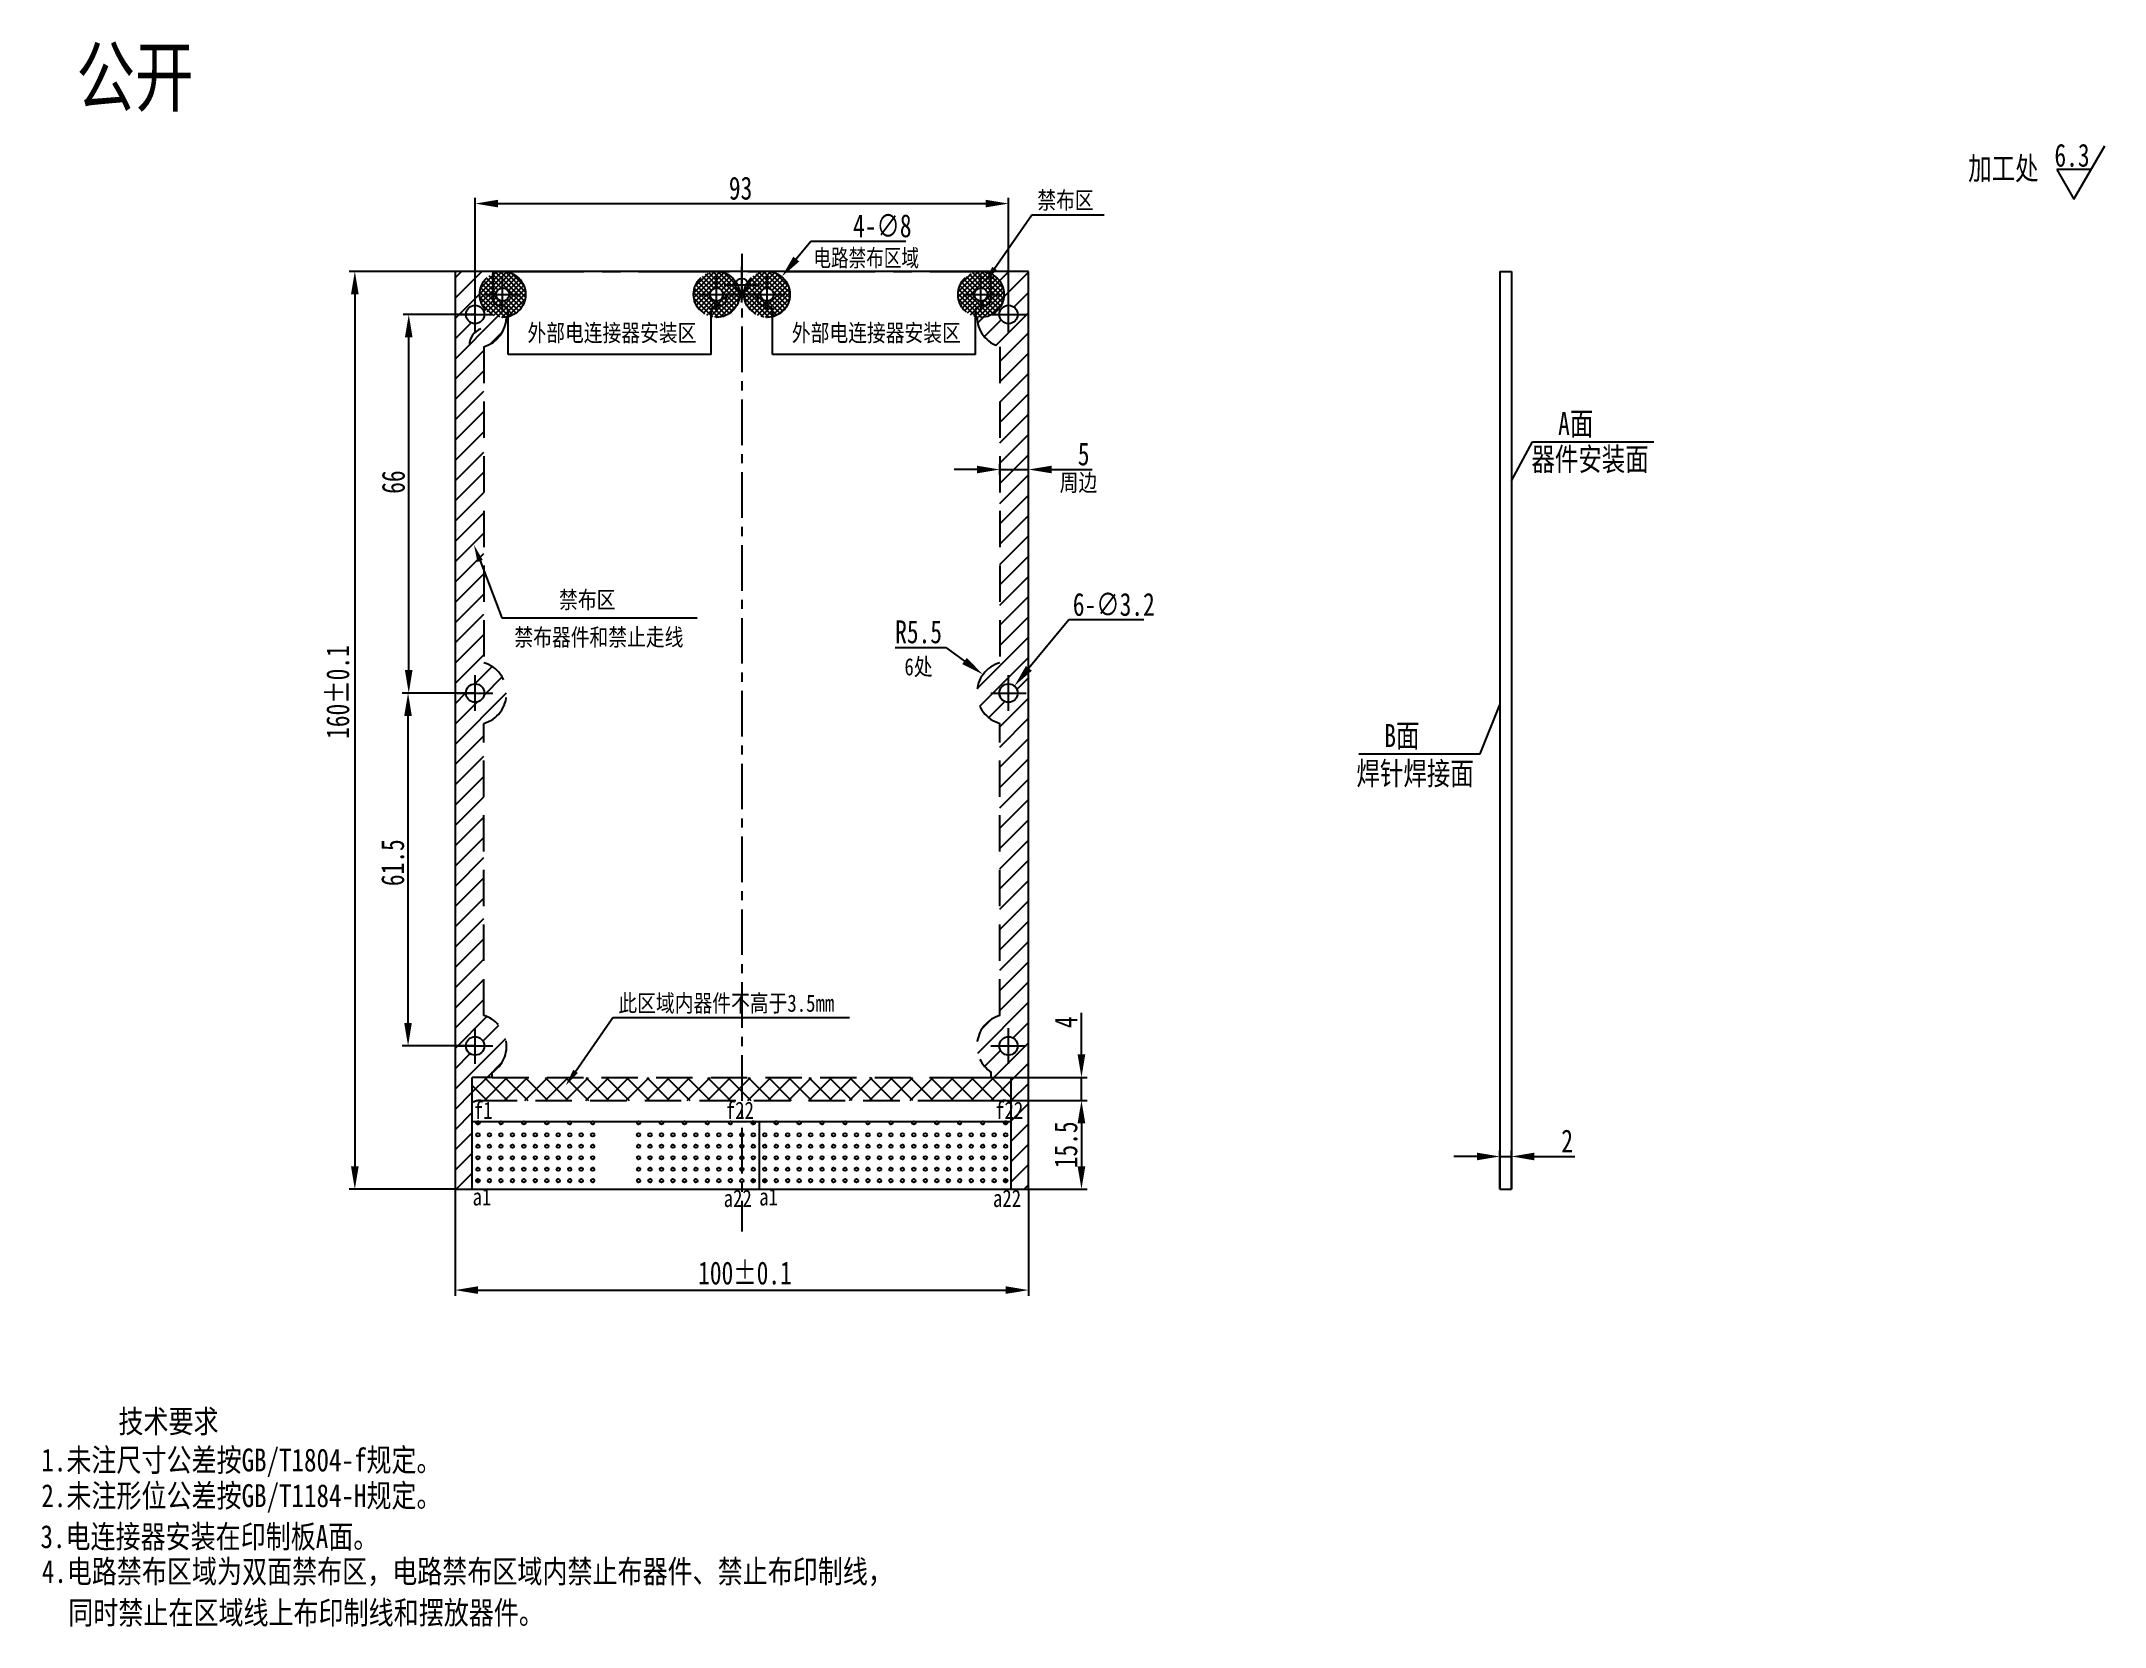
# Model space of a CAD drawing. Extents: x 6126 to 91947, y -7275 to -1194.
# Drawn here: x 91587.3 to 91947.1, y -7275.4 to -6999 of the extents above; entities outside this region: 1.
import ezdxf
from ezdxf import colors
from ezdxf.entities.mleader import LeaderData, LeaderLine
from ezdxf.math import Vec2, Vec3

# ---------------------------------------------------------------- set-up
doc = ezdxf.new("R2010")
doc.units = 0
doc.header["$LTSCALE"] = 0.5
doc.header["$MEASUREMENT"] = 0
doc.header["$PDMODE"] = 2
doc.header["$PDSIZE"] = 5
doc.linetypes.add('CENTER', pattern=[50.8, 31.75, -6.35, 6.35, -6.35])
doc.linetypes.add('DASHED', pattern=[19.05, 12.7, -6.35])
doc.layers.get('0').update_dxf_attribs({"linetype": 'CONTINUOUS'})
doc.layers.get('DEFPOINTS').update_dxf_attribs({"linetype": 'CONTINUOUS'})
for name, color, linetype in [('02___PRT_ALL_AXES', 7, 'CONTINUOUS'), ('03___PRT_ALL_CURVES', 7, 'CONTINUOUS'), ('中心线', 1, 'CENTER'), ('图层2', 5, 'CONTINUOUS'), ('细实线', 5, 'CONTINUOUS'), ('虚线', 5, 'DASHED')]:
    doc.layers.add(name, color=color, linetype=linetype)
doc.layers.add('D细蓝_标注层', color=5, linetype='CONTINUOUS', lineweight=20)
doc.styles.add('HZ', font='NSimSun.ttf', dxfattribs={"width": 0.75})
doc.styles.get("Standard").update_dxf_attribs({"font": 'NSimSun.ttf', "width": 0.75})
doc.dimstyles.new('GB', dxfattribs={"dimtxt": 4, "dimasz": 4, "dimexe": 1, "dimexo": 0, "dimgap": 0.7, "dimtad": 1, "dimdec": 1, "dimdsep": 46, "dimtxsty": 'Standard', "dimcen": 0, "dimazin": 2, "dimtfac": 1, "dimtdec": 1, "dimtmove": 0, "dimatfit": 3, "dimfxl": 1, "dimtolj": 1, "dimtzin": 0, "dimarcsym": 0})

# ---------------------------------------------------------------- blocks, each defined once
blk = doc.blocks.new('*D14')
at = {"layer": 'DEFPOINTS', "color": 0}
for p in [(91659.46, -7199.16), (91759.46, -7199.16), (91759.46, -7216.74)]:
    blk.add_point(p, dxfattribs=at)
at = {"layer": '细实线', "color": 0, "lineweight": -2}
for p, q in [((91659.46, -7199.16), (91659.46, -7217.74)), ((91759.46, -7199.16), (91759.46, -7217.74)), ((91663.46, -7216.74), (91755.46, -7216.74))]:
    blk.add_line(p, q, dxfattribs=at)
at = {"layer": '细实线', "color": 0}
for points in [[(91663.46, -7216.07), (91663.46, -7217.4), (91659.46, -7216.74)], [(91755.46, -7216.07), (91755.46, -7217.4), (91759.46, -7216.74)]]:
    blk.add_solid(points, dxfattribs=at)
at = {"layer": '细实线', "color": 0, "insert": (91710.01, -7211.75), "char_height": 4, "attachment_point": 2}
blk.add_mtext('\\A1;100±0.1', dxfattribs=at)
blk = doc.blocks.new('*D15')
at = {"layer": 'DEFPOINTS', "color": 0}
for p in [(91659.46, -7039.16), (91641.99, -7199.16), (91659.46, -7199.16)]:
    blk.add_point(p, dxfattribs=at)
at = {"layer": '细实线', "color": 0, "lineweight": -2}
for p, q in [((91659.46, -7039.16), (91640.99, -7039.16)), ((91641.99, -7043.16), (91641.99, -7195.16)), ((91659.46, -7199.16), (91640.99, -7199.16))]:
    blk.add_line(p, q, dxfattribs=at)
at = {"layer": '细实线', "color": 0}
for points in [[(91641.32, -7043.16), (91642.66, -7043.16), (91641.99, -7039.16)], [(91641.32, -7195.16), (91642.66, -7195.16), (91641.99, -7199.16)]]:
    blk.add_solid(points, dxfattribs=at)
at = {"layer": '细实线', "color": 0, "insert": (91637, -7112.48), "char_height": 4, "attachment_point": 2, "rotation": 90}
blk.add_mtext('\\A1;160±0.1', dxfattribs=at)
blk = doc.blocks.new('*D16')
at = {"layer": 'DEFPOINTS', "color": 0}
for p in [(91651.27, -7112.66), (91662.96, -7112.66), (91662.96, -7174.16)]:
    blk.add_point(p, dxfattribs=at)
at = {"layer": '细实线', "color": 0, "lineweight": -2}
for p, q in [((91662.96, -7112.66), (91650.27, -7112.66)), ((91651.27, -7170.16), (91651.27, -7116.66)), ((91662.96, -7174.16), (91650.27, -7174.16))]:
    blk.add_line(p, q, dxfattribs=at)
at = {"layer": '细实线', "color": 0}
for points in [[(91650.6, -7116.66), (91651.93, -7116.66), (91651.27, -7112.66)], [(91650.6, -7170.16), (91651.93, -7170.16), (91651.27, -7174.16)]]:
    blk.add_solid(points, dxfattribs=at)
at = {"layer": '细实线', "color": 0, "insert": (91646.57, -7142.23), "char_height": 4, "attachment_point": 2, "rotation": 90}
blk.add_mtext('\\A1;61.5', dxfattribs=at)
blk = doc.blocks.new('*D17')
at = {"layer": 'DEFPOINTS', "color": 0}
for p in [(91651.39, -7046.66), (91662.96, -7046.66), (91662.96, -7112.66)]:
    blk.add_point(p, dxfattribs=at)
at = {"layer": '细实线', "color": 0, "lineweight": -2}
for p, q in [((91662.96, -7046.66), (91650.39, -7046.66)), ((91651.39, -7108.66), (91651.39, -7050.66)), ((91662.96, -7112.66), (91650.39, -7112.66))]:
    blk.add_line(p, q, dxfattribs=at)
at = {"layer": '细实线', "color": 0}
for points in [[(91650.72, -7050.66), (91652.05, -7050.66), (91651.39, -7046.66)], [(91650.72, -7108.66), (91652.05, -7108.66), (91651.39, -7112.66)]]:
    blk.add_solid(points, dxfattribs=at)
at = {"layer": '细实线', "color": 0, "insert": (91646.69, -7075.88), "char_height": 4, "attachment_point": 2, "rotation": 90}
blk.add_mtext('\\A1;66', dxfattribs=at)
blk = doc.blocks.new('*D18')
at = {"layer": 'DEFPOINTS', "color": 0}
for p in [(91755.96, -7027.33), (91662.96, -7046.66), (91755.96, -7046.66)]:
    blk.add_point(p, dxfattribs=at)
at = {"layer": '细实线', "color": 0, "lineweight": -2}
for p, q in [((91662.96, -7046.66), (91662.96, -7026.33)), ((91666.96, -7027.33), (91751.96, -7027.33)), ((91755.96, -7046.66), (91755.96, -7026.33))]:
    blk.add_line(p, q, dxfattribs=at)
at = {"layer": '细实线', "color": 0}
for points in [[(91666.96, -7026.66), (91666.96, -7027.99), (91662.96, -7027.33)], [(91751.96, -7026.66), (91751.96, -7027.99), (91755.96, -7027.33)]]:
    blk.add_solid(points, dxfattribs=at)
at = {"layer": '细实线', "color": 0, "insert": (91709.24, -7022.63), "char_height": 4, "attachment_point": 2}
blk.add_mtext('\\A1;93', dxfattribs=at)
blk = doc.blocks.new('*D19')
at = {"layer": 'DEFPOINTS', "color": 0}
for p in [(91756.98, -7111.43), (91754.94, -7113.9)]:
    blk.add_point(p, dxfattribs=at)
at = {"layer": '细实线', "color": 0, "lineweight": -2}
for p, q in [((91766.47, -7099.89), (91759.52, -7108.34)), ((91779.55, -7099.89), (91766.47, -7099.89))]:
    blk.add_line(p, q, dxfattribs=at)
at = {"layer": '细实线', "color": 0}
blk.add_solid([(91759, -7107.92), (91760.03, -7108.76), (91756.98, -7111.43)], dxfattribs=at)
at = {"layer": '细实线', "color": 0, "insert": (91767.17, -7095.19), "char_height": 4, "attachment_point": 1}
blk.add_mtext('\\A1;6-∅3.2', dxfattribs=at)
blk = doc.blocks.new('*D20')
at = {"layer": 'DEFPOINTS', "color": 0}
for p in [(91843.63, -7193.44), (91841.63, -7199.16), (91843.63, -7199.16)]:
    blk.add_point(p, dxfattribs=at)
at = {"layer": '细实线', "color": 0, "lineweight": -2}
for p, q in [((91837.63, -7193.44), (91833.63, -7193.44)), ((91841.63, -7199.16), (91841.63, -7192.44)), ((91841.63, -7193.44), (91843.63, -7193.44)), ((91843.63, -7199.16), (91843.63, -7192.44)), ((91847.63, -7193.44), (91854.68, -7193.44))]:
    blk.add_line(p, q, dxfattribs=at)
at = {"layer": '细实线', "color": 0}
for points in [[(91837.63, -7192.78), (91837.63, -7194.11), (91841.63, -7193.44)], [(91847.63, -7192.78), (91847.63, -7194.11), (91843.63, -7193.44)]]:
    blk.add_solid(points, dxfattribs=at)
at = {"layer": '细实线', "color": 0, "insert": (91852.33, -7188.74), "char_height": 4, "attachment_point": 1}
blk.add_mtext('\\A1;2', dxfattribs=at)
blk = doc.blocks.new('*D21')
at = {"layer": 'DEFPOINTS', "color": 0}
for p in [(91754.46, -7074.62), (91759.46, -7073.69), (91759.46, -7074.76)]:
    blk.add_point(p, dxfattribs=at)
at = {"layer": '细实线', "color": 0, "lineweight": -2}
for p, q in [((91754.46, -7074.62), (91754.46, -7072.69)), ((91759.46, -7074.76), (91759.46, -7072.69)), ((91750.46, -7073.69), (91746.46, -7073.69)), ((91754.46, -7073.69), (91759.46, -7073.69)), ((91763.46, -7073.69), (91770.57, -7073.69))]:
    blk.add_line(p, q, dxfattribs=at)
at = {"layer": '细实线', "color": 0}
for points in [[(91750.46, -7073.02), (91750.46, -7074.35), (91754.46, -7073.69)], [(91763.46, -7073.02), (91763.46, -7074.35), (91759.46, -7073.69)]]:
    blk.add_solid(points, dxfattribs=at)
at = {"layer": '细实线', "color": 0, "insert": (91769.06, -7070.99), "char_height": 4, "attachment_point": 5}
blk.add_mtext('\\A1;5', dxfattribs=at)
blk = doc.blocks.new('*D22')
at = {"layer": 'DEFPOINTS', "color": 0}
for p in [(91751.51, -7109.42), (91755.96, -7112.66)]:
    blk.add_point(p, dxfattribs=at)
at = {"layer": '细实线', "color": 0, "lineweight": -2}
for p, q in [((91736.22, -7104.71), (91745.05, -7104.71)), ((91745.05, -7104.71), (91748.28, -7107.07))]:
    blk.add_line(p, q, dxfattribs=at)
at = {"layer": '细实线', "color": 0}
blk.add_solid([(91748.68, -7106.53), (91747.89, -7107.61), (91751.51, -7109.42)], dxfattribs=at)
at = {"layer": '细实线', "color": 0, "insert": (91740.28, -7102.01), "char_height": 4, "attachment_point": 5}
blk.add_mtext('\\A1;R5.5', dxfattribs=at)
blk = doc.blocks.new('*D23')
at = {"layer": 'DEFPOINTS', "color": 0}
for p in [(91716.41, -7040.08), (91711.31, -7046.24)]:
    blk.add_point(p, dxfattribs=at)
at = {"layer": '细实线', "color": 0, "lineweight": -2}
for p, q in [((91721.51, -7033.92), (91718.96, -7037)), ((91738.04, -7033.92), (91721.51, -7033.92))]:
    blk.add_line(p, q, dxfattribs=at)
at = {"layer": '细实线', "color": 0}
blk.add_solid([(91718.45, -7036.58), (91719.47, -7037.43), (91716.41, -7040.08)], dxfattribs=at)
at = {"layer": '细实线', "color": 0, "insert": (91733.95, -7031.22), "char_height": 4, "attachment_point": 5}
blk.add_mtext('\\A1;4-∅8', dxfattribs=at)
blk = doc.blocks.new('*D24')
at = {"layer": 'DEFPOINTS', "color": 0}
for p in [(91744.04, -7179.66), (91768.68, -7179.66), (91744.09, -7183.66)]:
    blk.add_point(p, dxfattribs=at)
at = {"layer": '细实线', "color": 0, "lineweight": -2}
for p, q in [((91768.68, -7175.66), (91768.68, -7168.43)), ((91744.04, -7179.66), (91769.68, -7179.66)), ((91768.68, -7183.66), (91768.68, -7179.66)), ((91744.09, -7183.66), (91769.68, -7183.66)), ((91768.68, -7187.66), (91768.68, -7191.66))]:
    blk.add_line(p, q, dxfattribs=at)
at = {"layer": '细实线', "color": 0}
for points in [[(91768.01, -7175.66), (91769.34, -7175.66), (91768.68, -7179.66)], [(91768.01, -7187.66), (91769.34, -7187.66), (91768.68, -7183.66)]]:
    blk.add_solid(points, dxfattribs=at)
at = {"layer": '细实线', "color": 0, "insert": (91765.98, -7170.05), "char_height": 4, "attachment_point": 5, "rotation": 90}
blk.add_mtext('\\A1;4', dxfattribs=at)
blk = doc.blocks.new('*D25')
at = {"layer": 'DEFPOINTS', "color": 0}
for p in [(91744.09, -7183.66), (91743.19, -7199.16), (91768.68, -7199.16)]:
    blk.add_point(p, dxfattribs=at)
at = {"layer": '细实线', "color": 0, "lineweight": -2}
for p, q in [((91744.09, -7183.66), (91769.68, -7183.66)), ((91768.68, -7187.66), (91768.68, -7195.16)), ((91743.19, -7199.16), (91769.68, -7199.16))]:
    blk.add_line(p, q, dxfattribs=at)
at = {"layer": '细实线', "color": 0}
for points in [[(91768.01, -7187.66), (91769.34, -7187.66), (91768.68, -7183.66)], [(91768.01, -7195.16), (91769.34, -7195.16), (91768.68, -7199.16)]]:
    blk.add_solid(points, dxfattribs=at)
at = {"layer": '细实线', "color": 0, "insert": (91765.98, -7191.41), "char_height": 4, "attachment_point": 5, "rotation": 90}
blk.add_mtext('\\A1;15.5', dxfattribs=at)

msp = doc.modelspace()

# ---------------------------------------------------------------- hatches: boundary and pattern name
at = {"layer": '细实线'}
h = msp.add_hatch(dxfattribs=at)
h.set_pattern_fill('ANSI31', color=256, scale=20, style=0)
h.set_pattern_definition([(45, (14.9326, -895.4783), (-1.76776695, 1.76776695), [])])
h.paths.add_polyline_path([(91759.459, -7039.164), (91752.859, -7039.164), (91752.859, -7039.543, -0.2907603), (91755.159, -7043.164, -0.4666618), (91750.46, -7047.102, 0.3306255), (91754.459, -7052.298), (91754.459, -7107.372, 0.7605507), (91754.521, -7117.972, -0.0029346), (91754.459, -7117.955), (91754.459, -7168.872, 0.6439476), (91752.959, -7178.773), (91752.959, -7179.664), (91756.449, -7179.662), (91756.449, -7184.06), (91756.449, -7199.164), (91759.459, -7199.164)])
h.paths.add_polyline_path([(91754.359, -7046.664, -1), (91757.559, -7046.664, -1)], flags=16)
h.paths.add_polyline_path([(91757.559, -7112.664, -1), (91754.359, -7112.664, -1)], flags=16)
h.paths.add_polyline_path([(91757.559, -7174.164, -1), (91754.359, -7174.164, -1)], flags=16)
h.paths.add_polyline_path([(91659.459, -7199.164), (91662.469, -7199.164), (91662.469, -7184.06), (91662.469, -7179.662), (91665.959, -7179.664), (91665.959, -7178.773, 0.6412745), (91664.499, -7168.884, 0.0018919), (91664.459, -7168.872), (91664.459, -7117.955, 0.7310329), (91664.795, -7107.479, 0.016035), (91664.459, -7107.372), (91664.459, -7052.298, 0.3306255), (91668.458, -7047.102, -0.4666618), (91663.759, -7043.164, -0.2907603), (91666.059, -7039.543), (91666.059, -7039.164), (91659.459, -7039.164)])
h.paths.add_polyline_path([(91661.359, -7046.664, -1), (91664.559, -7046.664, -1)], flags=16)
h.paths.add_polyline_path([(91664.559, -7112.664, -1), (91661.359, -7112.664, -1)], flags=16)
h.paths.add_polyline_path([(91664.559, -7174.164, -1), (91661.359, -7174.164, -1)], flags=16)
h = msp.add_hatch(dxfattribs=at)
h.set_pattern_fill('ANSI37', color=256, scale=5, angle=90, style=0)
h.set_pattern_definition([(135, (14.93255, -895.47826), (-0.4419417382, -0.4419417382), []), (225, (14.93255, -895.47826), (0.4419417382, -0.4419417382), [])])
h.paths.add_polyline_path([(91666.059, -7044.064), (91666.059, -7039.543, 0.2907603), (91663.759, -7043.164, 0.4666618), (91668.458, -7047.102, 0.0043309), (91668.459, -7047.007), (91668.709, -7047.007), (91668.709, -7046.064, 0.4142136), (91667.709, -7045.064), (91667.059, -7045.064, -0.4142136)])
h.paths.add_polyline_path([(91666.059, -7039.543), (91666.059, -7044.064, 0.4142136), (91667.059, -7045.064), (91667.709, -7045.064, -0.4142136), (91668.709, -7046.064), (91668.709, -7047.049, 0.3456018), (91671.759, -7043.164, 0.5494744)])
h.paths.add_polyline_path([(91668.909, -7043.164, -1), (91666.609, -7043.164, -1)], flags=16)
h.paths.add_polyline_path([(91710.472, -7041.035, -0.1003153), (91710.559, -7041.464, -0.2922469), (91709.921, -7042.462, 0.0441155), (91709.859, -7043.164), (91712.159, -7043.164), (91712.159, -7044.064, 0.4142136), (91713.159, -7045.064), (91713.809, -7045.064, -0.4142136), (91714.809, -7046.064), (91714.809, -7047.049, 0.3456018), (91717.859, -7043.164, 0.7525594)])
h.paths.add_polyline_path([(91715.009, -7043.164, -1), (91712.709, -7043.164, -1)], flags=16)
h.paths.add_polyline_path([(91712.159, -7044.064), (91712.159, -7043.164), (91709.859, -7043.164, 0.4863238), (91714.809, -7047.049), (91714.809, -7046.064, 0.4142136), (91713.809, -7045.064), (91713.159, -7045.064, -0.4142136)])
h.paths.add_polyline_path([(91708.359, -7041.464, -0.1003153), (91708.446, -7041.035, 0.7525594), (91701.059, -7043.164, 0.3456018), (91704.109, -7047.049), (91704.109, -7046.064, -0.4142136), (91705.109, -7045.064), (91705.759, -7045.064, 0.4142136), (91706.759, -7044.064), (91706.759, -7043.164), (91709.059, -7043.164, 0.0441155), (91708.997, -7042.462, -0.2922469)])
h.paths.add_polyline_path([(91706.209, -7043.164, -1), (91703.909, -7043.164, -1)], flags=16)
h.paths.add_polyline_path([(91709.059, -7043.164), (91706.759, -7043.164), (91706.759, -7044.064, -0.4142136), (91705.759, -7045.064), (91705.109, -7045.064, 0.4142136), (91704.109, -7046.064), (91704.109, -7047.049, 0.4863238)])
h.paths.add_polyline_path([(91752.859, -7039.543, 0.5494744), (91747.159, -7043.164, 0.3456018), (91750.209, -7047.049), (91750.209, -7046.064, -0.4142136), (91751.209, -7045.064), (91751.859, -7045.064, 0.4142136), (91752.859, -7044.064)])
h.paths.add_polyline_path([(91752.309, -7043.164, -1), (91750.009, -7043.164, -1)], flags=16)
h.paths.add_polyline_path([(91755.159, -7043.164, 0.2907603), (91752.859, -7039.543), (91752.859, -7044.064, -0.4142136), (91751.859, -7045.064), (91751.209, -7045.064, 0.4142136), (91750.209, -7046.064), (91750.209, -7047.007), (91750.459, -7047.007, 0.0043309), (91750.46, -7047.102, 0.4666618)])
h = msp.add_hatch(dxfattribs=at)
h.set_pattern_fill('ANSI37', color=256, scale=20, style=0)
h.set_pattern_definition([(45, (14.9326, -895.4783), (-1.76776695, 1.76776695), []), (135, (14.9326, -895.4783), (-1.76776695, -1.76776695), [])])
h.paths.add_polyline_path([(91665.959, -7179.664), (91662.469, -7179.662), (91662.469, -7184.06, -0.1306748), (91663.959, -7183.664), (91754.959, -7183.664, -0.1306748), (91756.449, -7184.06), (91756.449, -7179.662), (91752.959, -7179.664)])
for color, points in [(1, [(91663.759, -7187.564, 1), (91663.159, -7187.564, 1)]), (4, [(91711.759, -7187.564, -1), (91711.159, -7187.564, -1)]), (4, [(91755.759, -7187.564, -1), (91755.159, -7187.564, -1)]), (1, [(91663.759, -7197.664, 1), (91663.159, -7197.664, 1)]), (4, [(91711.759, -7197.664, -1), (91711.159, -7197.664, -1)]), (1, [(91713.159, -7197.664, 1), (91713.759, -7197.664, 1)]), (4, [(91755.759, -7197.664, -1), (91755.159, -7197.664, -1)])]:
    msp.add_hatch(color=color, dxfattribs=at).paths.add_polyline_path(points)

# ---------------------------------------------------------------- linework, layer by layer
at = {"color": 7, "linetype": 'Continuous'}
for p, q in [((91659.459, -7039.164), (91659.459, -7199.164)), ((91759.459, -7039.164), (91659.459, -7039.164)), ((91759.459, -7199.164), (91759.459, -7039.164)), ((91841.629, -7039.164), (91841.629, -7199.164)), ((91841.629, -7039.164), (91843.629, -7039.164)), ((91843.629, -7039.164), (91843.629, -7199.164)), ((91659.459, -7199.164), (91759.459, -7199.164)), ((91841.629, -7199.164), (91843.629, -7199.164))]:
    msp.add_line(p, q, dxfattribs=at)
at = {"color": 2, "linetype": 'Continuous'}
msp.add_arc((91755.959, -7112.664), 1.6, 180, 232.79141, dxfattribs=at)
at = {"layer": '02___PRT_ALL_AXES', "color": 7, "linetype": 'Continuous'}
for centre, radius in [((91709.459, -7041.464), 1.1), ((91667.759, -7043.164), 1.15), ((91705.059, -7043.164), 1.15), ((91713.859, -7043.164), 1.15), ((91751.159, -7043.164), 1.15), ((91662.959, -7046.664), 1.6), ((91755.959, -7046.664), 1.6), ((91662.959, -7112.664), 1.6), ((91755.959, -7112.664), 1.6), ((91662.959, -7174.164), 1.6), ((91755.959, -7174.164), 1.6), ((91663.459, -7187.564), 0.3), ((91667.459, -7187.564), 0.3), ((91671.459, -7187.564), 0.3), ((91675.459, -7187.564), 0.3), ((91679.459, -7187.564), 0.3), ((91683.459, -7187.564), 0.3), ((91691.459, -7187.564), 0.3), ((91695.459, -7187.564), 0.3), ((91699.459, -7187.564), 0.3), ((91703.459, -7187.564), 0.3), ((91707.459, -7187.564), 0.3), ((91711.459, -7187.564), 0.3), ((91711.459, -7187.564), 0.3), ((91715.459, -7187.564), 0.3), ((91719.459, -7187.564), 0.3), ((91723.459, -7187.564), 0.3), ((91727.459, -7187.564), 0.3), ((91731.459, -7187.564), 0.3), ((91735.459, -7187.564), 0.3), ((91739.459, -7187.564), 0.3), ((91743.459, -7187.564), 0.3), ((91747.459, -7187.564), 0.3), ((91751.459, -7187.564), 0.3), ((91755.459, -7187.564), 0.3), ((91663.459, -7189.664), 0.3), ((91663.459, -7191.664), 0.3), ((91665.459, -7189.664), 0.3), ((91665.459, -7191.664), 0.3), ((91667.459, -7189.664), 0.3), ((91667.459, -7191.664), 0.3), ((91669.459, -7189.664), 0.3), ((91669.459, -7191.664), 0.3), ((91671.459, -7189.664), 0.3), ((91671.459, -7191.664), 0.3), ((91673.459, -7189.664), 0.3), ((91673.459, -7191.664), 0.3), ((91675.459, -7189.664), 0.3), ((91675.459, -7191.664), 0.3), ((91677.459, -7189.664), 0.3), ((91677.459, -7191.664), 0.3), ((91679.459, -7189.664), 0.3), ((91679.459, -7191.664), 0.3), ((91681.459, -7189.664), 0.3), ((91681.459, -7191.664), 0.3), ((91683.459, -7189.664), 0.3), ((91683.459, -7191.664), 0.3), ((91691.459, -7189.664), 0.3), ((91691.459, -7191.664), 0.3), ((91693.459, -7189.664), 0.3), ((91693.459, -7191.664), 0.3), ((91695.459, -7189.664), 0.3), ((91695.459, -7191.664), 0.3), ((91697.459, -7189.664), 0.3), ((91697.459, -7191.664), 0.3), ((91699.459, -7189.664), 0.3), ((91699.459, -7191.664), 0.3), ((91701.459, -7189.664), 0.3), ((91701.459, -7191.664), 0.3), ((91703.459, -7189.664), 0.3), ((91703.459, -7191.664), 0.3), ((91705.459, -7189.664), 0.3), ((91705.459, -7191.664), 0.3), ((91707.459, -7189.664), 0.3), ((91707.459, -7191.664), 0.3), ((91709.459, -7189.664), 0.3), ((91709.459, -7191.664), 0.3), ((91711.459, -7189.664), 0.3), ((91711.459, -7191.664), 0.3), ((91713.459, -7189.664), 0.3), ((91713.459, -7191.664), 0.3), ((91715.459, -7189.664), 0.3), ((91715.459, -7191.664), 0.3), ((91717.459, -7189.664), 0.3), ((91717.459, -7191.664), 0.3), ((91719.459, -7189.664), 0.3), ((91719.459, -7191.664), 0.3), ((91721.459, -7189.664), 0.3), ((91721.459, -7191.664), 0.3), ((91723.459, -7189.664), 0.3), ((91723.459, -7191.664), 0.3), ((91725.459, -7189.664), 0.3), ((91725.459, -7191.664), 0.3), ((91727.459, -7189.664), 0.3), ((91727.459, -7191.664), 0.3), ((91729.459, -7189.664), 0.3), ((91729.459, -7191.664), 0.3), ((91731.459, -7189.664), 0.3), ((91731.459, -7191.664), 0.3), ((91733.459, -7189.664), 0.3), ((91733.459, -7191.664), 0.3), ((91735.459, -7189.664), 0.3), ((91735.459, -7191.664), 0.3), ((91737.459, -7189.664), 0.3), ((91737.459, -7191.664), 0.3), ((91739.459, -7189.664), 0.3), ((91739.459, -7191.664), 0.3), ((91741.459, -7189.664), 0.3), ((91741.459, -7191.664), 0.3), ((91743.459, -7189.664), 0.3), ((91743.459, -7191.664), 0.3), ((91745.459, -7189.664), 0.3), ((91745.459, -7191.664), 0.3), ((91747.459, -7189.664), 0.3), ((91747.459, -7191.664), 0.3), ((91749.459, -7189.664), 0.3), ((91749.459, -7191.664), 0.3), ((91751.459, -7189.664), 0.3), ((91751.459, -7191.664), 0.3), ((91753.459, -7189.664), 0.3), ((91753.459, -7191.664), 0.3), ((91755.459, -7189.664), 0.3), ((91755.459, -7191.664), 0.3), ((91663.459, -7193.664), 0.3), ((91665.459, -7193.664), 0.3), ((91667.459, -7193.664), 0.3), ((91669.459, -7193.664), 0.3), ((91671.459, -7193.664), 0.3), ((91673.459, -7193.664), 0.3), ((91675.459, -7193.664), 0.3), ((91677.459, -7193.664), 0.3), ((91679.459, -7193.664), 0.3), ((91681.459, -7193.664), 0.3), ((91683.459, -7193.664), 0.3), ((91691.459, -7193.664), 0.3), ((91693.459, -7193.664), 0.3), ((91695.459, -7193.664), 0.3), ((91697.459, -7193.664), 0.3), ((91699.459, -7193.664), 0.3), ((91701.459, -7193.664), 0.3), ((91703.459, -7193.664), 0.3), ((91705.459, -7193.664), 0.3), ((91707.459, -7193.664), 0.3), ((91709.459, -7193.664), 0.3), ((91711.459, -7193.664), 0.3), ((91713.459, -7193.664), 0.3), ((91715.459, -7193.664), 0.3), ((91717.459, -7193.664), 0.3), ((91719.459, -7193.664), 0.3), ((91721.459, -7193.664), 0.3), ((91723.459, -7193.664), 0.3), ((91725.459, -7193.664), 0.3), ((91727.459, -7193.664), 0.3), ((91729.459, -7193.664), 0.3), ((91731.459, -7193.664), 0.3), ((91733.459, -7193.664), 0.3), ((91735.459, -7193.664), 0.3), ((91737.459, -7193.664), 0.3), ((91739.459, -7193.664), 0.3), ((91741.459, -7193.664), 0.3), ((91743.459, -7193.664), 0.3), ((91745.459, -7193.664), 0.3), ((91747.459, -7193.664), 0.3), ((91749.459, -7193.664), 0.3), ((91751.459, -7193.664), 0.3), ((91753.459, -7193.664), 0.3), ((91755.459, -7193.664), 0.3), ((91663.459, -7195.664), 0.3), ((91665.459, -7195.664), 0.3), ((91665.459, -7197.664), 0.3), ((91667.459, -7195.664), 0.3), ((91667.459, -7197.664), 0.3), ((91669.459, -7195.664), 0.3), ((91669.459, -7197.664), 0.3), ((91671.459, -7195.664), 0.3), ((91671.459, -7197.664), 0.3), ((91673.459, -7195.664), 0.3), ((91673.459, -7197.664), 0.3), ((91675.459, -7195.664), 0.3), ((91675.459, -7197.664), 0.3), ((91677.459, -7195.664), 0.3), ((91677.459, -7197.664), 0.3), ((91679.459, -7195.664), 0.3), ((91679.459, -7197.664), 0.3), ((91681.459, -7195.664), 0.3), ((91681.459, -7197.664), 0.3), ((91683.459, -7195.664), 0.3), ((91683.459, -7197.664), 0.3), ((91691.459, -7195.664), 0.3), ((91691.459, -7197.664), 0.3), ((91693.459, -7195.664), 0.3), ((91693.459, -7197.664), 0.3), ((91695.459, -7195.664), 0.3), ((91695.459, -7197.664), 0.3), ((91697.459, -7195.664), 0.3), ((91697.459, -7197.664), 0.3), ((91699.459, -7195.664), 0.3), ((91699.459, -7197.664), 0.3), ((91701.459, -7195.664), 0.3), ((91701.459, -7197.664), 0.3), ((91703.459, -7195.664), 0.3), ((91703.459, -7197.664), 0.3), ((91705.459, -7195.664), 0.3), ((91705.459, -7197.664), 0.3), ((91707.459, -7195.664), 0.3), ((91707.459, -7197.664), 0.3), ((91709.459, -7195.664), 0.3), ((91709.459, -7197.664), 0.3), ((91711.459, -7195.664), 0.3), ((91711.459, -7197.664), 0.3), ((91713.459, -7195.664), 0.3), ((91713.459, -7197.664), 0.3), ((91715.459, -7195.664), 0.3), ((91715.459, -7197.664), 0.3), ((91717.459, -7195.664), 0.3), ((91717.459, -7197.664), 0.3), ((91719.459, -7195.664), 0.3), ((91719.459, -7197.664), 0.3), ((91721.459, -7195.664), 0.3), ((91721.459, -7197.664), 0.3), ((91723.459, -7195.664), 0.3), ((91723.459, -7197.664), 0.3), ((91725.459, -7195.664), 0.3), ((91725.459, -7197.664), 0.3), ((91727.459, -7195.664), 0.3), ((91727.459, -7197.664), 0.3), ((91729.459, -7195.664), 0.3), ((91729.459, -7197.664), 0.3), ((91731.459, -7195.664), 0.3), ((91731.459, -7197.664), 0.3), ((91733.459, -7195.664), 0.3), ((91733.459, -7197.664), 0.3), ((91735.459, -7195.664), 0.3), ((91735.459, -7197.664), 0.3), ((91737.459, -7195.664), 0.3), ((91737.459, -7197.664), 0.3), ((91739.459, -7195.664), 0.3), ((91739.459, -7197.664), 0.3), ((91741.459, -7195.664), 0.3), ((91741.459, -7197.664), 0.3), ((91743.459, -7195.664), 0.3), ((91743.459, -7197.664), 0.3), ((91745.459, -7195.664), 0.3), ((91745.459, -7197.664), 0.3), ((91747.459, -7195.664), 0.3), ((91747.459, -7197.664), 0.3), ((91749.459, -7195.664), 0.3), ((91749.459, -7197.664), 0.3), ((91751.459, -7195.664), 0.3), ((91751.459, -7197.664), 0.3), ((91753.459, -7195.664), 0.3), ((91753.459, -7197.664), 0.3), ((91755.459, -7195.664), 0.3), ((91755.459, -7197.664), 0.3)]:
    msp.add_circle(centre, radius, dxfattribs=at)
at = {"layer": '02___PRT_ALL_AXES', "color": 1, "linetype": 'Continuous'}
for centre in [(91663.459, -7187.564), (91663.459, -7197.664)]:
    msp.add_circle(centre, 0.3, dxfattribs=at)
at = {"layer": '03___PRT_ALL_CURVES', "color": 7, "linetype": 'CENTER'}
for p, q in [((91666.059, -7039.164), (91752.859, -7039.164)), ((91667.059, -7045.064), (91667.709, -7045.064)), ((91668.459, -7047.007), (91668.709, -7047.007)), ((91750.459, -7047.007), (91750.209, -7047.007)), ((91662.469, -7199.164), (91756.449, -7199.164))]:
    msp.add_line(p, q, dxfattribs=at)
at = {"layer": '03___PRT_ALL_CURVES', "color": 4, "linetype": 'Continuous'}
msp.add_line((91759.459, -7039.164), (91752.959, -7039.164), dxfattribs=at)
at = {"layer": '03___PRT_ALL_CURVES', "color": 7, "linetype": 'CENTER'}
for centre in [(91663.459, -7187.564), (91711.459, -7187.564), (91711.459, -7187.564), (91715.459, -7187.564), (91755.459, -7187.564), (91711.459, -7197.664), (91713.459, -7197.664), (91755.459, -7197.664)]:
    msp.add_circle(centre, 0.3, dxfattribs=at)
at = {"layer": '03___PRT_ALL_CURVES', "color": 1, "linetype": 'CENTER'}
for centre in [(91663.459, -7187.564), (91663.459, -7197.664)]:
    msp.add_circle(centre, 0.3, dxfattribs=at)
at = {"layer": '03___PRT_ALL_CURVES', "color": 4, "linetype": 'Continuous'}
msp.add_arc((91664.959, -7051.99), 3, 109.47122, 180, dxfattribs=at)
at = {"layer": '中心线', "ltscale": 0.5}
msp.add_line((91709.459, -7036.076), (91709.459, -7206.536), dxfattribs=at)
at = {"layer": '中心线'}
for p, q in [((91667.759, -7046.264), (91667.759, -7040.064)), ((91705.059, -7046.264), (91705.059, -7040.064)), ((91709.459, -7044.564), (91709.459, -7038.364)), ((91713.859, -7046.264), (91713.859, -7040.064)), ((91751.159, -7046.264), (91751.159, -7040.064)), ((91662.959, -7049.764), (91662.959, -7043.564)), ((91664.659, -7043.164), (91670.859, -7043.164)), ((91701.959, -7043.164), (91708.159, -7043.164)), ((91706.359, -7041.464), (91712.559, -7041.464)), ((91710.759, -7043.164), (91716.959, -7043.164)), ((91748.059, -7043.164), (91754.259, -7043.164)), ((91755.959, -7049.764), (91755.959, -7043.564)), ((91659.859, -7046.664), (91666.059, -7046.664)), ((91752.859, -7046.664), (91759.059, -7046.664)), ((91662.959, -7115.764), (91662.959, -7109.564)), ((91755.959, -7115.764), (91755.959, -7109.564)), ((91659.859, -7112.664), (91666.059, -7112.664)), ((91752.859, -7112.664), (91759.059, -7112.664)), ((91662.959, -7177.264), (91662.959, -7171.064)), ((91755.959, -7177.264), (91755.959, -7171.064)), ((91659.859, -7174.164), (91666.059, -7174.164)), ((91752.859, -7174.164), (91759.059, -7174.164))]:
    msp.add_line(p, q, dxfattribs=at)
at = {"layer": '细实线'}
for p, q in [((91941.71, -7026.58), (91947.086, -7017.267)), ((91944.693, -7021.413), (91938.727, -7021.413)), ((91938.727, -7021.413), (91941.71, -7026.58)), ((91666.059, -7039.164), (91666.059, -7044.064)), ((91752.859, -7044.064), (91752.859, -7039.164)), ((91706.759, -7044.064), (91706.759, -7043.164)), ((91712.159, -7043.164), (91706.759, -7043.164)), ((91712.159, -7043.164), (91712.159, -7044.064)), ((91668.709, -7053.664), (91668.709, -7046.064)), ((91704.109, -7053.664), (91704.109, -7046.064)), ((91705.109, -7045.064), (91705.759, -7045.064)), ((91713.159, -7045.064), (91713.809, -7045.064)), ((91714.809, -7053.664), (91714.809, -7046.064)), ((91750.209, -7053.664), (91750.209, -7046.064)), ((91751.209, -7045.064), (91751.859, -7045.064)), ((91704.109, -7053.664), (91668.709, -7053.664)), ((91750.209, -7053.664), (91714.809, -7053.664)), ((91843.629, -7075.631), (91847.317, -7068.843)), ((91847.317, -7068.843), (91868.475, -7068.843)), ((91838.171, -7123.231), (91841.629, -7114.733)), ((91817.013, -7123.231), (91838.171, -7123.231)), ((91662.469, -7184.06), (91662.469, -7179.662)), ((91665.959, -7179.664), (91662.469, -7179.662)), ((91752.959, -7179.664), (91756.449, -7179.662)), ((91756.449, -7184.06), (91756.449, -7179.662)), ((91662.469, -7199.164), (91662.469, -7184.06)), ((91756.449, -7199.164), (91756.449, -7184.06)), ((91662.469, -7187.364), (91756.449, -7187.364)), ((91712.459, -7187.364), (91712.459, -7199.164))]:
    msp.add_line(p, q, dxfattribs=at)
for centre, radius, start, end in [((91667.059, -7044.064), 1, 180, 270), ((91705.759, -7044.064), 1, 270, 0), ((91713.159, -7044.064), 1, 180, 270), ((91751.859, -7044.064), 1, 270, 0), ((91662.959, -7047.007), 5.5, 285.82662, 0), ((91667.709, -7046.064), 1, 0, 90), ((91705.109, -7046.064), 1, 90, 180), ((91713.809, -7046.064), 1, 0, 90), ((91751.209, -7046.064), 1, 90, 180)]:
    msp.add_arc(centre, radius, start, end, dxfattribs=at)
at = {"layer": '虚线'}
for p, q in [((91664.459, -7052.298), (91664.459, -7107.372)), ((91754.459, -7052.298), (91754.459, -7107.372)), ((91664.459, -7168.872), (91664.459, -7117.955)), ((91754.459, -7168.872), (91754.459, -7117.955)), ((91665.959, -7179.664), (91665.959, -7178.773)), ((91665.959, -7179.664), (91752.959, -7179.664)), ((91752.959, -7179.664), (91752.959, -7178.773)), ((91663.959, -7183.664), (91754.959, -7183.664))]:
    msp.add_line(p, q, dxfattribs=at)
for centre in [(91667.759, -7043.164), (91705.059, -7043.164), (91713.859, -7043.164), (91751.159, -7043.164)]:
    msp.add_circle(centre, 4, dxfattribs=at)
for centre, radius, start, end in [((91755.959, -7047.007), 5.5, 180, 254.17338), ((91662.959, -7112.664), 5.5, 285.82662, 74.17338), ((91755.959, -7112.664), 5.5, 105.82662, 254.17338), ((91662.959, -7174.164), 5.5, 303.05573, 74.17338), ((91755.959, -7174.164), 5.5, 105.82662, 236.94427), ((91663.959, -7186.664), 3, 90, 119.77971), ((91754.959, -7186.664), 3, 60.22029, 90)]:
    msp.add_arc(centre, radius, start, end, dxfattribs=at)

# ---------------------------------------------------------------- texts
at = {"color": 5, "linetype": 'Continuous', "width": 0.8}
for s, p in [('4.电路禁布区域为双面禁布区，电路禁布区域内禁止布器件、禁止布印制线，', (91587.413, -7267.783)), ('同时禁止在区域线上布印制线和摆放器件。', (91592.021, -7274.972))]:
    msp.add_text(s, height=4, dxfattribs=at).set_placement(p)
at = {"layer": 'D细蓝_标注层', "width": 0.8}
for s, p in [('禁布区', (91760.985, -7028.244)), ('外部电连接器安装区', (91672.086, -7051.36)), ('外部电连接器安装区', (91718.186, -7051.36)), ('周边', (91764.882, -7077.459)), ('禁布区', (91677.604, -7097.884)), ('禁布器件和禁止走线', (91669.815, -7104.413)), ('6处', (91737.812, -7109.572)), ('此区域内器件不高于3.5mm', (91687.939, -7168.217)), ('f22', (91706.671, -7186.889)), ('f22', (91753.626, -7186.889)), ('a22', (91706.297, -7202.24)), ('a22', (91753.252, -7202.24))]:
    msp.add_text(s, height=3, dxfattribs=at).set_placement(p)
at = {"layer": 'D细蓝_标注层', "color": 1, "width": 0.8}
for s, p in [('f1', (91662.742, -7186.889)), ('a1', (91662.524, -7201.98)), ('a1', (91712.496, -7201.98))]:
    msp.add_text(s, height=3, dxfattribs=at).set_placement(p)
at = {"layer": '图层2', "linetype": 'Continuous', "width": 0.8}
for s, p in [('      技术要求', (91587.704, -7241.616)), ('1.未注尺寸公差按GB/T1804-f规定。', (91587.338, -7248.353)), ('2.未注形位公差按GB/T1184-H规定。', (91587.338, -7254.568))]:
    msp.add_text(s, height=4, dxfattribs=at).set_placement(p)
at = {"layer": '图层2', "width": 0.8}
msp.add_text('3.电连接器安装在印制板A面。', height=4, dxfattribs=at).set_placement((91587.179, -7261.705))
at = {"layer": '细实线', "width": 0.75}
for s, p in [('加工处', (91923.276, -7023.185)), ('6.3', (91938.32, -7020.896))]:
    msp.add_text(s, height=4, dxfattribs=at).set_placement(p)
at = {"layer": '细实线', "style": 'HZ', "width": 0.75}
for s, height, p in [('电路禁布区域', 3, (91721.941, -7038.304)), ('A面', 4, (91851.782, -7067.679)), ('器件安装面', 4, (91847.123, -7073.886)), ('B面', 4, (91821.478, -7122.067)), ('焊针焊接面', 4, (91816.625, -7128.661))]:
    msp.add_text(s, height=height, dxfattribs=at).set_placement(p)
at = {"layer": '细实线', "insert": (6126.181, -1194.26), "char_height": 4, "attachment_point": 1}
msp.add_mtext('\\A1;', dxfattribs=at)
at = {"layer": '细实线', "insert": (91593.429, -7000.205), "char_height": 10, "attachment_point": 1}
msp.add_mtext_dynamic_manual_height_columns('{\\fSimHei|b1|i0|c134|p2;公开}', width=55.97974, gutter_width=25, heights=[0], dxfattribs=at)

# ---------------------------------------------------------------- dimensions: what is measured, and where the dimension line sits
at = {"layer": '细实线'}
for base, p1, p2, override, picture, middle in [((91755.959, -7027.328), (91662.959, -7046.664), (91755.959, -7046.664), {"dimdec": 2, "dimcen": 12.116518, "dimtp": 0.1, "dimtm": 0.1, "dimtdec": 2, "dimfxl": 0.18, "dimtzin": 8, "dimarcsym": 2}, '*D18', (91709.244, -7027.328)), ((91759.459, -7073.688), (91754.459, -7074.625), (91759.459, -7074.759), {"dimcen": 12.116518, "dimfxl": 0.18, "dimarcsym": 2}, '*D21', (91769.058, -7073.688)), ((91843.629, -7193.442), (91841.629, -7199.164), (91843.629, -7199.164), {"dimdec": 2, "dimcen": 12.116518, "dimtp": 0.1, "dimtm": 0.1, "dimtdec": 2, "dimfxl": 0.18, "dimtzin": 8, "dimarcsym": 2}, '*D20', (91853.154, -7193.442)), ((91759.459, -7216.737), (91659.459, -7199.164), (91759.459, -7199.164), {"dimcen": 12.116518, "dimtol": 1, "dimtp": 0.1, "dimtm": 0.1, "dimfxl": 0.18, "dimarcsym": 2}, '*D14', (91710.013, -7216.737))]:
    dim = msp.add_linear_dim(base=base, p1=p1, p2=p2, dimstyle='GB', override=override, dxfattribs=at)
    dim.commit()
    dim.dimension.update_dxf_attribs({"geometry": picture, "text_midpoint": middle, "dimtype": 160})
for p1, p2, text, override, picture, middle in [((91711.308, -7046.245), (91716.41, -7040.082), '4-<>', {"dimtih": 1, "dimtoh": 1, "dimtp": 0.1, "dimtm": 0.1, "dimtofl": 0, "dimtmove": 1, "dimfxl": 0.18, "dimarcsym": 2}, '*D23', (91721.511, -7033.92)), ((91754.943, -7113.899), (91756.976, -7111.428), '6-<>', {"dimtih": 1, "dimtoh": 1, "dimtofl": 0, "dimfxl": 0.18, "dimarcsym": 2}, '*D19', (91773.358, -7099.891))]:
    dim = msp.add_diameter_dim_2p(p1=p1, p2=p2, text=text, dimstyle='GB', override=override, dxfattribs=at)
    dim.commit()
    dim.dimension.update_dxf_attribs({"geometry": picture, "text_midpoint": middle, "dimtype": 163})
for base, p1, p2, angle, override, picture, middle in [((91641.991, -7199.164), (91659.459, -7039.164), (91659.459, -7199.164), 270, {"dimcen": 12.116518, "dimtol": 1, "dimtp": 0.1, "dimtm": 0.1, "dimfxl": 0.18, "dimarcsym": 2}, '*D15', (91641.991, -7112.477)), ((91651.387, -7046.664), (91662.959, -7112.664), (91662.959, -7046.664), 90, {"dimdec": 2, "dimcen": 12.116518, "dimtp": 0.1, "dimtm": 0.1, "dimtdec": 2, "dimfxl": 0.18, "dimtzin": 8, "dimarcsym": 2}, '*D17', (91651.387, -7075.876)), ((91651.267, -7112.664), (91662.959, -7174.164), (91662.959, -7112.664), 90, {"dimdec": 2, "dimcen": 12.116518, "dimtp": 0.1, "dimtm": 0.1, "dimtdec": 2, "dimfxl": 0.18, "dimtzin": 8, "dimarcsym": 2}, '*D16', (91651.267, -7142.228)), ((91768.677, -7179.664), (91744.089, -7183.664), (91744.041, -7179.664), 90, {"dimcen": 12.116518, "dimfxl": 0.18, "dimarcsym": 2}, '*D24', (91768.677, -7170.047))]:
    dim = msp.add_linear_dim(base=base, p1=p1, p2=p2, angle=angle, dimstyle='GB', override=override, dxfattribs=at)
    dim.commit()
    dim.dimension.update_dxf_attribs({"geometry": picture, "text_midpoint": middle, "dimtype": 160})
dim = msp.add_radius_dim(center=(91755.959, -7112.664), mpoint=(91751.515, -7109.423), dimstyle='GB', override={"dimtih": 1, "dimtoh": 1, "dimtofl": 0, "dimfxl": 0.18, "dimarcsym": 2}, dxfattribs=at)
dim.commit()
dim.dimension.update_dxf_attribs({"geometry": '*D22', "text_midpoint": (91740.284, -7102.01)})
dim = msp.add_linear_dim(base=(91768.677, -7199.164), p1=(91744.089, -7183.664), p2=(91743.187, -7199.164), angle=90, dimstyle='GB', override={"dimcen": 12.116518, "dimfxl": 0.18, "dimarcsym": 2}, dxfattribs=at)
dim.commit()
dim.dimension.update_dxf_attribs({"geometry": '*D25', "text_midpoint": (91765.977, -7191.414)})

# ---------------------------------------------------------------- leaders
ml = msp.add_multileader_mtext('Standard', dxfattribs=at)
ml.set_content('', color=256)
ml.set_leader_properties()
ml.build(insert=Vec2(0, 0))
ml.multileader.update_dxf_attribs({"text_right_attachment_type": 6, "dogleg_length": 0.36, "arrow_head_size": 3})
ctx = ml.context
ctx.base_point, ctx.char_height, ctx.arrow_head_size, ctx.landing_gap_size, ctx.plane_origin = Vec3(91772.654, -7029.264), 0.18, 3, 0.09, Vec3(91753.279, -7040.377)
ctx.right_attachment = 6
notes = []
notes.append((ctx, [(0, (1, 1, 0), (91760.042, -7029.264), (1, 0), 12.612, [(0, [(91751.808, -7041.092)], 0, [])])]))
ctx.mtext.insert, ctx.mtext.flow_direction = Vec3(91772.744, -7029.174), 5
ml = msp.add_multileader_mtext('Standard', dxfattribs=at)
ml.set_content('', color=256)
ml.set_leader_properties()
ml.build(insert=Vec2(0, 0))
ml.multileader.update_dxf_attribs({"text_right_attachment_type": 6, "dogleg_length": 0.36, "arrow_head_size": 3})
ctx = ml.context
ctx.base_point, ctx.char_height, ctx.arrow_head_size, ctx.landing_gap_size, ctx.plane_origin = Vec3(91701.671, -7099.532), 0.18, 3, 0.09, Vec3(91660.853, -7110.645)
ctx.right_attachment = 6
notes.append((ctx, [(0, (1, 1, 0), (91667.616, -7099.532), (1, 0), 34.055, [(0, [(91662.76, -7086.829)], 0, [])])]))
ctx.mtext.insert, ctx.mtext.flow_direction = Vec3(91701.761, -7099.442), 5
ml = msp.add_multileader_mtext('Standard', dxfattribs=at)
ml.set_content('', color=256)
ml.set_leader_properties()
ml.build(insert=Vec2(0, 0))
ml.multileader.update_dxf_attribs({"text_right_attachment_type": 6, "dogleg_length": 0.36, "arrow_head_size": 3})
ctx = ml.context
ctx.base_point, ctx.char_height, ctx.arrow_head_size, ctx.landing_gap_size, ctx.plane_origin = Vec3(91728.223, -7169.237), 0.18, 3, 0.09, Vec3(91680.233, -7180.35)
ctx.right_attachment = 6
notes.append((ctx, [(0, (1, 1, 0), (91686.996, -7169.237), (1, 0), 41.227, [(0, [(91678.762, -7181.064)], 0, [])])]))
ctx.mtext.insert, ctx.mtext.flow_direction = Vec3(91728.313, -7169.147), 5
for ctx, leaders in notes:
    for number, flags, end, landing, length, lines in leaders:
        leader = LeaderData()
        leader.index, (leader.has_last_leader_line, leader.has_dogleg_vector, leader.attachment_direction) = number, flags
        leader.last_leader_point, leader.dogleg_vector, leader.dogleg_length = Vec3(end), Vec3(landing), length
        for number, points, colour, breaks in lines:
            line = LeaderLine()
            line.index, line.vertices, line.color, line.breaks = number, Vec3.list(points), colors.encode_raw_color(colour), breaks
            leader.lines.append(line)
        ctx.leaders.append(leader)

doc.saveas('drawing.dxf')
